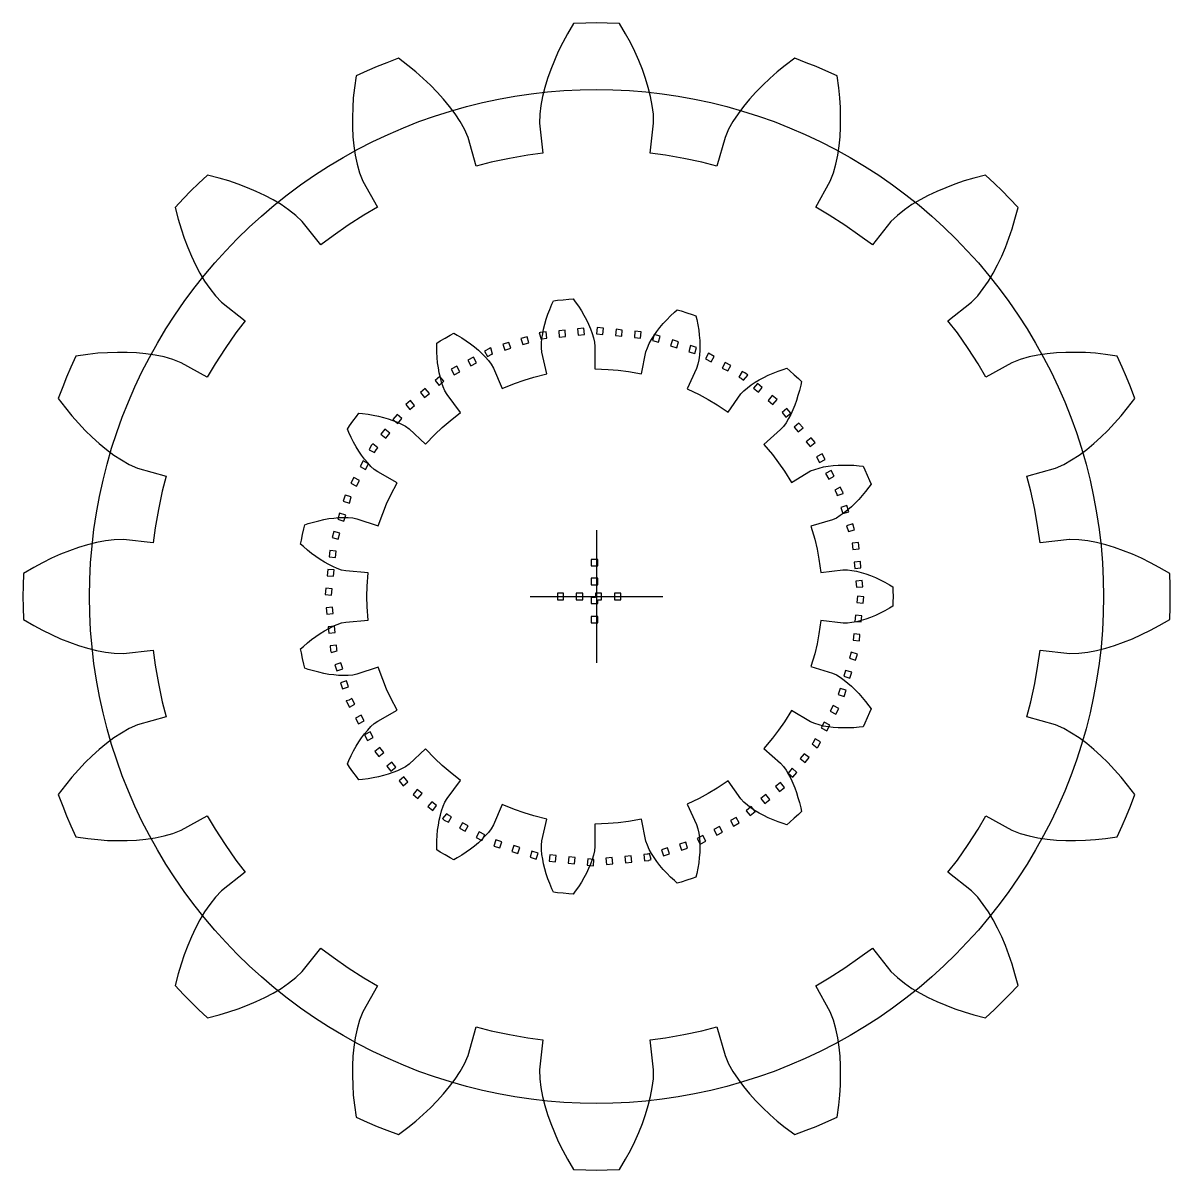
# Model space of a CAD drawing. Extents: x 98.2 to 135.3, y 223.4 to 269.1.
# Drawn here: x 98.26 to 116.36, y 223.44 to 241.54 of the extents above; entities that cross this region are included whole.
import ezdxf

# ---------------------------------------------------------------- set-up
doc = ezdxf.new("R2010")
doc.units = 0
doc.layers.add('Layer_1', color=7, linetype='CONTINUOUS')

msp = doc.modelspace()

# ---------------------------------------------------------------- linework, layer by layer
at = {"layer": 'Layer_1', "color": 1}
for points in [[(107.306334, 241.54465), (107.138365, 241.5427), (106.945006, 241.53684), (106.849303, 241.37473), (106.773131, 241.234105), (106.702819, 241.09348), (106.640319, 240.950902), (106.583678, 240.810277), (106.532897, 240.669652), (106.489928, 240.527074), (106.454772, 240.386449), (106.427428, 240.243871), (106.40985, 240.103246), (106.4079, 239.960668), (106.460634, 239.491918), (106.2204, 239.460668), (105.931337, 239.407934), (105.644228, 239.345434), (105.4079, 239.282934), (105.27899, 239.736056), (105.22235, 239.866915), (105.152037, 239.989962), (105.073912, 240.111056), (104.986022, 240.228243), (104.892272, 240.343478), (104.790709, 240.454806), (104.68524, 240.562228), (104.571959, 240.66965), (104.454772, 240.773165), (104.329772, 240.872775), (104.179381, 240.988009), (103.99774, 240.917697), (103.843444, 240.855197), (103.689147, 240.788791), (103.511412, 240.710666), (103.486021, 240.523166), (103.468443, 240.364963), (103.458673, 240.208713), (103.454763, 240.052463), (103.454763, 239.900119), (103.462573, 239.749729), (103.478198, 239.603244), (103.497729, 239.458713), (103.527026, 239.318088), (103.566089, 239.181369), (103.618823, 239.048557), (103.847339, 238.636447), (103.636401, 238.513401), (103.388355, 238.355197), (103.14812, 238.187229), (102.954761, 238.040744), (102.661792, 238.409885), (102.56023, 238.507545), (102.446948, 238.595435), (102.327808, 238.677465), (102.202808, 238.751685), (102.071959, 238.821993), (101.937194, 238.886447), (101.796569, 238.94504), (101.652037, 238.999728), (101.5036, 239.050509), (101.349303, 239.097384), (101.167662, 239.144259), (101.027037, 239.011447), (100.905944, 238.894259), (100.788756, 238.773165), (100.655944, 238.63254), (100.702819, 238.448946), (100.749694, 238.296603), (100.800475, 238.148165), (100.855162, 238.003634), (100.913756, 237.863009), (100.978209, 237.728243), (101.048521, 237.597384), (101.12274, 237.472384), (101.204771, 237.353243), (101.292662, 237.239962), (101.390318, 237.1384), (101.759458, 236.845431), (101.612974, 236.652072), (101.445005, 236.409884), (101.286802, 236.16379), (101.163755, 235.952853), (100.751646, 236.181368), (100.618833, 236.234108), (100.482115, 236.273168), (100.34149, 236.302468), (100.196958, 236.321998), (100.048521, 236.337628), (99.900083, 236.345428), (99.74774, 236.345428), (99.59149, 236.341528), (99.43524, 236.331728), (99.277036, 236.314148), (99.089536, 236.288758), (99.011411, 236.111024), (98.945005, 235.956727), (98.882505, 235.80243), (98.812193, 235.62079), (98.927428, 235.470399), (99.027037, 235.345399), (99.130553, 235.228211), (99.237974, 235.11493), (99.345396, 235.009461), (99.456724, 234.907899), (99.571959, 234.814149), (99.689146, 234.726259), (99.808287, 234.648129), (99.933287, 234.577819), (100.064146, 234.521179), (100.517271, 234.392273), (100.454771, 234.155945), (100.392271, 233.868835), (100.339537, 233.579773), (100.308287, 233.339539), (99.839537, 233.392269), (99.696959, 233.390269), (99.556334, 233.372689), (99.413756, 233.345349), (99.273131, 233.310189), (99.130552, 233.267219), (98.989927, 233.216439), (98.847349, 233.159799), (98.706724, 233.097299), (98.566099, 233.026989), (98.425474, 232.950819), (98.263365, 232.855119), (98.257505, 232.66176), (98.255555, 232.493791), (98.257505, 232.325823), (98.263365, 232.132463), (98.425474, 232.036763), (98.566099, 231.960593), (98.706724, 231.892233), (98.847349, 231.827783), (98.989927, 231.771143), (99.130552, 231.720363), (99.273131, 231.677393), (99.413756, 231.642233), (99.556334, 231.614893), (99.696959, 231.597313), (99.839537, 231.595313), (100.308287, 231.648043), (100.339537, 231.407809), (100.392271, 231.118746), (100.454771, 230.831637), (100.517271, 230.597262), (100.064146, 230.466403), (99.933287, 230.409763), (99.808287, 230.339453), (99.689146, 230.261323), (99.571959, 230.173433), (99.456724, 230.079683), (99.345396, 229.980073), (99.237974, 229.872652), (99.130553, 229.75937), (99.027037, 229.642183), (98.927428, 229.517183), (98.812193, 229.366792), (98.882505, 229.185152), (98.945005, 229.030855), (99.011411, 228.876558), (99.089536, 228.698823), (99.277036, 228.673433), (99.43524, 228.657803), (99.59149, 228.646083), (99.74774, 228.642183), (99.900083, 228.644183), (100.048521, 228.650083), (100.196958, 228.665713), (100.34149, 228.687193), (100.482115, 228.716493), (100.618833, 228.753633), (100.751646, 228.806363), (101.163755, 229.034879), (101.286802, 228.823941), (101.445005, 228.577848), (101.612974, 228.33566), (101.759458, 228.142301), (101.390318, 227.849332), (101.292662, 227.74777), (101.204771, 227.634488), (101.12274, 227.515348), (101.048521, 227.390348), (100.978209, 227.259488), (100.913756, 227.124723), (100.855162, 226.984098), (100.800475, 226.839567), (100.749693, 226.691129), (100.702818, 226.538785), (100.655943, 226.355191), (100.788756, 226.214567), (100.905943, 226.095426), (101.027037, 225.978238), (101.167662, 225.843473), (101.349303, 225.892303), (101.5036, 225.937223), (101.652037, 225.988003), (101.796568, 226.042693), (101.937193, 226.101283), (102.071959, 226.165733), (102.202818, 226.236043), (102.327818, 226.310263), (102.446959, 226.392293), (102.56024, 226.480183), (102.661803, 226.577843), (102.954772, 226.946983), (103.148131, 226.800499), (103.388365, 226.63253), (103.636412, 226.474327), (103.84735, 226.35128), (103.618834, 225.939171), (103.5661, 225.808312), (103.527037, 225.66964), (103.49774, 225.529015), (103.478209, 225.384483), (103.462584, 225.237999), (103.454774, 225.087608), (103.454774, 224.935265), (103.458684, 224.780968), (103.468454, 224.622765), (103.486032, 224.464562), (103.511423, 224.277062), (103.689157, 224.198932), (103.843454, 224.132522), (103.997751, 224.070022), (104.179392, 224.001662), (104.329782, 224.114943), (104.454782, 224.216506), (104.57197, 224.318068), (104.685251, 224.42549), (104.79072, 224.534865), (104.892282, 224.646193), (104.986032, 224.759474), (105.073923, 224.876662), (105.152048, 224.997756), (105.222361, 225.120803), (105.279002, 225.251662), (105.407909, 225.704787), (105.644237, 225.642287), (105.931346, 225.579787), (106.220409, 225.529007), (106.460643, 225.495807), (106.407909, 225.027057), (106.409859, 224.884478), (106.427437, 224.743853), (106.454781, 224.601275), (106.489937, 224.46065), (106.532906, 224.320025), (106.583687, 224.177447), (106.640328, 224.036822), (106.702828, 223.894244), (106.77314, 223.753619), (106.849312, 223.612994), (106.945015, 223.450885), (107.138374, 223.444985), (107.306343, 223.442985), (107.474312, 223.444985), (107.667671, 223.450885), (107.763374, 223.612994), (107.839546, 223.753619), (107.907905, 223.894244), (107.972358, 224.036822), (108.028999, 224.177447), (108.07978, 224.320025), (108.122749, 224.46065), (108.157905, 224.601275), (108.185249, 224.743853), (108.202827, 224.884478), (108.204777, 225.027057), (108.152043, 225.495807), (108.392278, 225.529007), (108.68134, 225.579787), (108.96845, 225.642287), (109.202825, 225.704787), (109.333684, 225.251662), (109.390325, 225.120803), (109.458684, 224.997756), (109.538762, 224.876662), (109.626653, 224.759474), (109.720403, 224.646193), (109.820006, 224.534879), (109.927428, 224.425504), (110.040709, 224.318082), (110.157896, 224.21652), (110.282896, 224.114957), (110.433287, 224.001676), (110.614928, 224.070036), (110.769225, 224.132536), (110.923522, 224.198946), (111.101256, 224.277076), (111.126646, 224.464576), (111.142276, 224.622779), (111.153996, 224.780982), (111.157896, 224.935279), (111.155896, 225.087622), (111.148096, 225.238013), (111.134426, 225.384497), (111.112946, 225.529029), (111.083646, 225.669654), (111.046536, 225.808326), (110.993806, 225.939185), (110.76529, 226.351294), (110.976228, 226.474341), (111.222322, 226.632544), (111.462556, 226.800513), (111.657869, 226.946997), (111.950837, 226.577857), (112.0524, 226.480197), (112.163728, 226.392307), (112.282869, 226.310277), (112.409822, 226.236057), (112.538728, 226.165747), (112.675447, 226.101297), (112.816072, 226.042707), (112.960603, 225.988017), (113.10904, 225.937237), (113.261384, 225.892317), (113.444978, 225.843487), (113.585603, 225.978252), (113.704744, 226.09544), (113.821931, 226.214581), (113.956697, 226.355205), (113.907867, 226.538799), (113.862947, 226.691143), (113.812167, 226.839581), (113.757477, 226.984112), (113.698887, 227.124737), (113.632477, 227.259502), (113.564117, 227.390362), (113.489897, 227.515362), (113.407867, 227.634502), (113.320007, 227.74777), (113.220397, 227.849332), (112.851256, 228.142301), (112.999694, 228.33566), (113.167662, 228.577848), (113.325865, 228.823941), (113.448912, 229.034879), (113.861022, 228.806363), (113.991881, 228.753633), (114.130553, 228.716523), (114.271178, 228.687223), (114.415709, 228.665743), (114.562194, 228.650113), (114.712584, 228.644213), (114.864928, 228.642213), (115.019225, 228.646113), (115.177428, 228.657833), (115.335631, 228.673463), (115.523131, 228.698853), (115.601261, 228.876588), (115.667671, 229.030885), (115.730171, 229.185182), (115.798531, 229.366822), (115.685249, 229.517213), (115.583687, 229.642213), (115.480171, 229.7594), (115.374703, 229.872682), (115.265327, 229.980103), (115.153999, 230.079713), (115.040718, 230.173463), (114.923531, 230.261353), (114.802437, 230.339483), (114.67939, 230.409793), (114.548531, 230.466433), (114.095406, 230.597292), (114.157906, 230.831667), (114.220406, 231.118776), (114.271186, 231.407839), (114.304386, 231.648073), (114.773136, 231.595343), (114.915714, 231.597343), (115.056339, 231.614923), (115.196964, 231.642263), (115.339542, 231.677423), (115.480167, 231.720393), (115.622745, 231.771173), (115.76337, 231.827813), (115.905949, 231.892263), (116.046573, 231.960623), (116.185245, 232.036793), (116.349308, 232.132493), (116.355208, 232.325853), (116.355208, 232.493821), (116.355208, 232.66179), (116.349308, 232.855149), (116.185245, 232.950849), (116.046573, 233.027019), (115.905949, 233.097329), (115.76337, 233.159829), (115.622745, 233.216469), (115.480167, 233.267249), (115.339542, 233.310219), (115.196964, 233.345379), (115.056339, 233.372719), (114.915714, 233.390299), (114.773136, 233.392299), (114.769236, 233.392299), (114.304392, 233.339569), (114.271192, 233.579803), (114.220412, 233.868865), (114.157912, 234.155975), (114.095412, 234.392303), (114.548537, 234.521209), (114.679396, 234.577849), (114.802443, 234.648159), (114.923537, 234.726289), (115.040724, 234.814179), (115.154005, 234.907929), (115.265333, 235.009491), (115.374709, 235.11496), (115.480177, 235.228241), (115.583693, 235.345429), (115.685255, 235.470429), (115.798537, 235.62082), (115.730177, 235.80246), (115.667677, 235.956757), (115.601267, 236.111054), (115.523137, 236.288788), (115.335637, 236.314178), (115.177434, 236.331758), (115.019231, 236.341558), (114.864934, 236.345458), (114.712589, 236.345458), (114.562199, 236.337658), (114.415714, 236.322028), (114.271183, 236.302498), (114.130558, 236.273198), (113.991886, 236.234138), (113.861027, 236.181398), (113.448917, 235.952883), (113.325865, 236.163785), (113.167662, 236.409879), (112.999694, 236.652067), (112.851256, 236.845426), (113.220397, 237.138395), (113.320007, 237.239957), (113.407897, 237.353238), (113.489927, 237.472379), (113.564147, 237.597379), (113.632507, 237.728238), (113.698917, 237.863004), (113.757507, 238.003629), (113.812197, 238.14816), (113.862977, 238.296598), (113.907897, 238.448941), (113.956727, 238.632535), (113.821959, 238.773165), (113.704772, 238.894259), (113.585631, 239.011447), (113.445006, 239.144259), (113.261412, 239.097384), (113.109068, 239.050509), (112.960631, 238.999728), (112.8161, 238.94504), (112.675475, 238.886446), (112.538756, 238.821992), (112.40985, 238.751682), (112.282897, 238.677462), (112.163756, 238.595432), (112.052428, 238.507542), (111.950865, 238.409882), (111.657897, 238.040741), (111.462584, 238.187226), (111.22235, 238.355194), (110.976256, 238.513398), (110.765318, 238.636444), (110.993834, 239.048554), (111.046564, 239.181366), (111.083674, 239.318085), (111.112974, 239.45871), (111.134454, 239.603241), (111.148124, 239.749726), (111.155924, 239.900116), (111.157924, 240.05246), (111.154024, 240.20871), (111.142304, 240.36496), (111.126674, 240.523163), (111.101284, 240.710663), (110.92355, 240.788788), (110.769253, 240.855194), (110.614956, 240.917694), (110.433315, 240.988006), (110.282924, 240.872772), (110.157924, 240.773163), (110.040709, 240.66965), (109.927428, 240.562228), (109.820006, 240.454806), (109.720396, 240.343478), (109.626646, 240.228243), (109.538755, 240.111056), (109.458677, 239.989962), (109.390318, 239.866915), (109.333677, 239.736056), (109.202818, 239.282931), (108.968443, 239.345431), (108.681334, 239.407931), (108.392271, 239.460665), (108.152037, 239.491915), (108.204771, 239.960665), (108.202819, 240.103243), (108.18524, 240.243868), (108.157897, 240.386447), (108.12274, 240.527072), (108.079772, 240.66965), (108.02899, 240.810275), (107.97235, 240.9509), (107.907897, 241.093478), (107.839537, 241.234103), (107.763365, 241.374728), (107.667662, 241.536837), (107.474303, 241.542697)], [(106.935596, 237.191288), (106.970752, 237.144413), (107.01958, 237.074101), (107.066455, 237.003789), (107.107471, 236.931523), (107.146533, 236.861211), (107.179736, 236.788945), (107.210986, 236.718633), (107.236377, 236.646367), (107.257861, 236.576054), (107.273486, 236.505741), (107.281299, 236.437382), (107.277393, 236.085819), (107.48833, 236.078009), (107.648486, 236.064337), (107.808643, 236.044806), (108.017627, 236.007697), (108.084033, 236.3534), (108.107471, 236.417853), (108.136768, 236.484259), (108.171924, 236.548712), (108.21294, 236.613165), (108.257861, 236.675665), (108.30669, 236.738165), (108.359424, 236.800665), (108.414111, 236.861212), (108.472705, 236.921759), (108.535205, 236.9784), (108.580127, 237.019416), (108.642627, 236.999885), (108.728564, 236.972541), (108.814501, 236.945197), (108.875048, 236.923713), (108.88872, 236.865119), (108.904345, 236.781135), (108.918017, 236.697151), (108.927787, 236.61512), (108.933647, 236.535042), (108.935597, 236.456917), (108.933647, 236.378792), (108.929737, 236.30262), (108.919967, 236.228401), (108.906295, 236.158089), (108.884811, 236.093636), (108.738326, 235.773324), (108.927779, 235.679574), (109.068404, 235.603402), (109.207076, 235.519418), (109.380904, 235.40223), (109.584029, 235.68934), (109.630904, 235.740121), (109.685591, 235.786996), (109.744185, 235.831918), (109.806685, 235.874887), (109.873091, 235.91395), (109.943403, 235.951059), (110.015669, 235.986215), (110.091841, 236.019418), (110.169966, 236.050668), (110.250044, 236.078012), (110.308638, 236.09559), (110.357466, 236.054574), (110.425825, 235.994027), (110.492231, 235.93348), (110.539106, 235.888558), (110.527387, 235.829964), (110.507856, 235.74598), (110.484419, 235.665902), (110.460982, 235.587777), (110.433638, 235.511605), (110.402388, 235.437386), (110.371138, 235.367074), (110.335982, 235.300668), (110.296919, 235.236215), (110.255903, 235.177621), (110.210981, 235.12684), (109.945356, 234.894418), (110.080122, 234.732309), (110.177778, 234.603402), (110.269575, 234.472543), (110.382856, 234.292855), (110.683637, 234.474496), (110.74809, 234.499887), (110.816449, 234.521371), (110.888715, 234.538949), (110.962934, 234.552621), (111.039106, 234.560431), (111.119184, 234.566291), (111.199262, 234.568241), (111.283246, 234.568241), (111.365277, 234.564331), (111.451214, 234.556521), (111.511761, 234.550661), (111.539105, 234.492067), (111.576214, 234.410036), (111.613323, 234.326052), (111.63676, 234.267458), (111.601604, 234.21863), (111.550823, 234.150271), (111.498089, 234.085818), (111.443402, 234.023318), (111.386761, 233.964724), (111.33012, 233.910037), (111.271526, 233.859256), (111.210979, 233.812381), (111.150432, 233.769412), (111.089885, 233.732303), (111.027385, 233.704959), (110.689495, 233.601444), (110.748089, 233.396365), (110.785198, 233.240115), (110.814495, 233.081912), (110.845745, 232.872928), (111.191448, 232.915897), (111.197308, 232.915897), (111.263714, 232.913944), (111.334027, 232.906131), (111.406293, 232.892459), (111.480512, 232.872927), (111.554731, 232.84949), (111.62895, 232.824099), (111.705122, 232.792849), (111.779341, 232.757693), (111.85356, 232.720584), (111.929732, 232.679568), (111.980513, 232.648318), (111.982463, 232.585818), (111.984424, 232.494022), (111.982474, 232.402225), (111.980524, 232.339725), (111.929743, 232.308475), (111.853571, 232.26746), (111.779352, 232.23035), (111.705133, 232.195194), (111.628961, 232.163944), (111.554742, 232.138553), (111.480523, 232.115116), (111.406304, 232.095585), (111.334038, 232.081913), (111.263725, 232.0741), (111.195366, 232.072147), (110.845756, 232.115115), (110.814506, 231.906131), (110.785209, 231.747928), (110.7481, 231.591678), (110.689506, 231.3866), (111.027397, 231.283084), (111.089897, 231.25574), (111.150444, 231.218631), (111.210991, 231.175662), (111.271538, 231.128787), (111.330132, 231.078006), (111.386773, 231.023319), (111.443414, 230.964725), (111.498101, 230.902225), (111.550835, 230.837772), (111.601616, 230.769413), (111.636772, 230.720585), (111.613335, 230.661991), (111.576226, 230.578007), (111.539117, 230.495976), (111.511773, 230.437382), (111.451226, 230.431522), (111.365289, 230.423712), (111.283258, 230.419802), (111.199268, 230.419802), (111.119189, 230.421756), (111.039111, 230.427616), (110.962939, 230.435428), (110.888721, 230.4491), (110.816455, 230.466678), (110.748096, 230.488163), (110.683643, 230.513553), (110.382861, 230.695194), (110.26958, 230.515506), (110.177783, 230.384647), (110.080127, 230.255741), (109.945361, 230.093631), (110.210986, 229.86121), (110.255908, 229.810429), (110.296924, 229.751835), (110.335987, 229.687382), (110.371143, 229.620976), (110.402393, 229.550664), (110.433643, 229.476445), (110.460987, 229.400273), (110.484424, 229.322148), (110.507861, 229.24207), (110.527392, 229.158086), (110.539111, 229.099492), (110.492236, 229.054569), (110.42583, 228.994022), (110.357471, 228.933475), (110.308643, 228.892459), (110.250049, 228.910037), (110.169971, 228.937381), (110.091846, 228.968631), (110.015674, 229.001834), (109.943408, 229.03699), (109.873096, 229.074099), (109.80669, 229.113162), (109.74419, 229.156131), (109.685596, 229.201053), (109.630909, 229.247928), (109.584034, 229.298709), (109.380909, 229.585818), (109.207081, 229.468631), (109.068409, 229.384647), (108.927784, 229.308475), (108.738331, 229.214725), (108.884815, 228.894412), (108.906299, 228.829959), (108.919971, 228.759647), (108.929741, 228.685428), (108.933651, 228.609256), (108.935601, 228.531131), (108.933651, 228.453006), (108.927791, 228.372928), (108.918021, 228.290897), (108.904349, 228.206913), (108.888724, 228.122929), (108.875052, 228.064335), (108.814505, 228.042851), (108.728568, 228.015507), (108.642631, 227.988163), (108.580131, 227.968632), (108.535209, 228.009648), (108.472709, 228.066289), (108.414115, 228.126836), (108.359428, 228.187383), (108.306694, 228.249883), (108.257866, 228.312383), (108.212944, 228.374883), (108.171924, 228.439335), (108.136768, 228.503788), (108.107471, 228.570194), (108.084033, 228.634647), (108.017627, 228.98035), (107.808643, 228.943241), (107.648486, 228.92371), (107.48833, 228.910038), (107.277393, 228.902225), (107.281299, 228.550663), (107.273486, 228.482303), (107.257861, 228.411991), (107.236377, 228.341678), (107.210986, 228.269413), (107.179736, 228.199101), (107.146533, 228.126835), (107.107471, 228.056523), (107.066455, 227.984257), (107.01958, 227.913945), (106.970752, 227.843633), (106.935596, 227.796758), (106.871143, 227.800668), (106.781299, 227.810438), (106.691455, 227.820208), (106.627002, 227.828018), (106.601611, 227.882694), (106.568408, 227.962772), (106.539111, 228.040897), (106.513721, 228.119022), (106.490283, 228.195194), (106.470752, 228.273319), (106.45708, 228.349491), (106.445361, 228.42371), (106.439502, 228.497929), (106.437549, 228.570195), (106.445362, 228.638554), (106.523487, 228.982304), (106.318409, 229.033085), (106.164112, 229.07996), (106.011768, 229.132694), (105.816456, 229.210819), (105.677784, 228.888553), (105.642628, 228.828006), (105.599659, 228.771365), (105.550831, 228.714724), (105.498097, 228.660037), (105.441456, 228.607303), (105.380909, 228.556522), (105.316456, 228.507694), (105.25005, 228.458866), (105.179738, 228.413944), (105.105519, 228.369022), (105.054738, 228.339725), (104.998097, 228.370975), (104.918019, 228.415897), (104.839894, 228.460819), (104.785205, 228.494022), (104.785205, 228.554569), (104.787155, 228.640506), (104.791065, 228.72449), (104.798875, 228.806521), (104.810594, 228.886599), (104.824266, 228.964724), (104.841844, 229.040896), (104.861375, 229.113162), (104.886766, 229.183474), (104.91411, 229.247927), (104.949266, 229.308474), (105.160204, 229.589724), (104.994189, 229.720585), (104.871143, 229.826053), (104.753955, 229.937381), (104.607471, 230.087772), (104.347705, 229.849491), (104.293017, 229.808475), (104.230517, 229.773319), (104.164111, 229.742069), (104.091845, 229.714725), (104.019579, 229.689334), (103.943407, 229.66785), (103.863329, 229.648319), (103.783251, 229.630741), (103.70122, 229.617069), (103.615283, 229.607299), (103.556689, 229.601439), (103.517626, 229.65222), (103.462939, 229.726439), (103.410205, 229.798705), (103.375049, 229.853392), (103.398486, 229.908079), (103.433642, 229.984251), (103.472705, 230.060423), (103.513721, 230.130736), (103.554737, 230.199095), (103.599659, 230.265501), (103.646534, 230.328001), (103.695362, 230.386595), (103.746143, 230.441282), (103.798877, 230.488157), (103.853564, 230.529173), (104.162158, 230.701048), (104.062549, 230.888548), (103.99419, 231.033079), (103.93169, 231.18347), (103.859424, 231.380735), (103.52544, 231.267454), (103.459034, 231.253782), (103.386768, 231.245972), (103.312549, 231.245972), (103.236377, 231.247922), (103.160205, 231.255732), (103.080127, 231.265502), (103.002002, 231.281127), (102.921924, 231.298705), (102.839893, 231.320189), (102.757862, 231.343626), (102.701221, 231.363157), (102.685596, 231.425657), (102.666065, 231.515501), (102.648486, 231.603397), (102.636767, 231.665897), (102.681689, 231.706913), (102.746142, 231.763553), (102.810595, 231.816288), (102.877001, 231.865116), (102.943407, 231.910038), (103.011766, 231.953006), (103.080125, 231.990116), (103.146531, 232.023319), (103.21489, 232.052616), (103.283249, 232.076053), (103.349655, 232.089725), (103.701218, 232.122928), (103.687549, 232.331913), (103.683643, 232.494022), (103.687553, 232.656131), (103.701225, 232.865116), (103.349662, 232.898319), (103.283256, 232.911991), (103.214897, 232.935428), (103.146538, 232.964725), (103.080132, 232.997928), (103.011773, 233.035038), (102.943414, 233.078006), (102.877008, 233.122928), (102.810602, 233.171756), (102.746149, 233.224491), (102.681696, 233.281131), (102.636774, 233.322147), (102.648493, 233.384647), (102.666071, 233.472538), (102.685602, 233.562381), (102.701227, 233.624881), (102.757868, 233.644412), (102.839899, 233.667849), (102.92193, 233.689333), (103.002008, 233.706911), (103.080133, 233.722536), (103.160211, 233.732306), (103.236383, 233.740116), (103.312555, 233.742066), (103.386774, 233.742066), (103.45904, 233.734256), (103.525446, 233.720584), (103.85943, 233.607303), (103.931696, 233.804569), (103.994196, 233.954959), (104.062555, 234.099491), (104.162164, 234.286991), (103.853571, 234.458866), (103.798884, 234.499882), (103.74615, 234.546757), (103.695369, 234.601444), (103.646541, 234.660038), (103.599666, 234.722538), (103.554744, 234.788944), (103.513728, 234.857303), (103.472712, 234.927616), (103.433649, 235.003788), (103.398493, 235.07996), (103.375056, 235.134647), (103.410212, 235.189334), (103.462946, 235.2616), (103.517633, 235.335819), (103.556696, 235.3866), (103.61529, 235.38074), (103.701227, 235.37097), (103.783258, 235.357298), (103.863336, 235.33972), (103.943414, 235.320189), (104.019586, 235.298705), (104.091852, 235.273314), (104.164118, 235.24597), (104.230524, 235.21472), (104.293024, 235.179564), (104.347712, 235.138548), (104.607477, 234.900267), (104.753962, 235.050657), (104.871149, 235.161985), (104.994196, 235.267454), (105.160212, 235.398313), (104.949274, 235.679563), (104.914118, 235.74011), (104.886774, 235.804563), (104.861383, 235.874875), (104.841852, 235.947141), (104.824274, 236.023313), (104.810602, 236.101438), (104.798883, 236.181516), (104.791073, 236.263547), (104.787163, 236.347531), (104.785213, 236.433468), (104.785213, 236.494022), (104.8399, 236.527225), (104.918025, 236.572147), (104.998103, 236.617069), (105.054744, 236.648319), (105.105525, 236.619022), (105.179744, 236.5741), (105.250056, 236.529178), (105.316462, 236.48035), (105.380915, 236.431522), (105.441462, 236.380741), (105.498103, 236.328007), (105.550837, 236.27332), (105.599665, 236.216679), (105.642634, 236.160038), (105.67779, 236.099491), (105.816462, 235.777225), (106.011774, 235.85535), (106.164118, 235.908084), (106.318415, 235.954959), (106.523493, 236.00574), (106.445368, 236.34949), (106.437555, 236.417849), (106.439508, 236.490115), (106.445367, 236.564334), (106.457086, 236.638553), (106.470758, 236.714725), (106.490289, 236.79285), (106.513727, 236.869022), (106.539117, 236.947147), (106.568414, 237.025272), (106.601617, 237.10535), (106.627008, 237.160037), (106.691461, 237.167847), (106.781305, 237.177617), (106.871149, 237.187387)], [(106.11333, 236.564335), (106.14458, 236.468632), (106.23833, 236.497929), (106.209033, 236.593632)], [(106.421924, 236.658085), (106.416065, 236.658085), (106.412159, 236.656135), (106.40044, 236.652225), (106.429737, 236.556522), (106.43169, 236.558472), (106.437549, 236.558472), (106.441455, 236.560422), (106.51958, 236.568232), (106.509814, 236.667841)], [(106.709033, 236.687382), (106.718799, 236.587773), (106.818409, 236.597543), (106.808643, 236.697152)], [(107.005908, 236.716678), (107.017627, 236.617069), (107.117236, 236.628788), (107.105517, 236.728397)], [(107.304736, 236.640506), (107.404346, 236.630736), (107.414112, 236.730345), (107.314502, 236.740115)], [(107.603564, 236.61121), (107.703174, 236.599491), (107.71294, 236.6991), (107.61333, 236.710819)], [(107.902393, 236.57996), (108.002002, 236.57019), (108.011772, 236.669799), (107.912163, 236.679569)], [(108.187549, 236.535038), (108.283252, 236.505741), (108.312549, 236.601444), (108.216846, 236.630741)], [(105.623096, 236.411992), (105.619186, 236.410042), (105.615276, 236.408092), (105.539104, 236.367076), (105.585979, 236.279185), (105.654338, 236.316294), (105.656288, 236.316294), (105.662148, 236.320204), (105.666058, 236.320204), (105.636761, 236.415907)], [(105.828174, 236.474491), (105.857471, 236.378788), (105.953174, 236.410038), (105.923877, 236.503788)], [(108.474658, 236.447147), (108.570361, 236.415897), (108.599658, 236.5116), (108.503955, 236.54285)], [(108.759814, 236.357304), (108.855517, 236.328007), (108.884814, 236.42371), (108.791064, 236.453007)], [(105.275439, 236.222538), (105.322314, 236.134647), (105.410205, 236.183475), (105.36333, 236.271366)], [(109.025439, 236.244022), (109.11333, 236.195194), (109.162158, 236.283085), (109.074267, 236.331913)], [(105.011768, 236.07996), (105.058643, 235.992069), (105.146534, 236.040897), (105.099659, 236.128788)], [(109.289111, 236.099491), (109.377002, 236.052616), (109.42583, 236.140507), (109.337939, 236.187382)], [(104.757861, 235.904179), (104.822314, 235.826054), (104.898486, 235.890507), (104.835986, 235.966679)], [(109.552783, 235.956913), (109.589892, 235.937382), (109.627001, 235.906132), (109.691454, 235.984257), (109.654345, 236.015507), (109.650435, 236.017457), (109.646525, 236.021367), (109.601603, 236.044804)], [(104.527393, 235.712773), (104.589893, 235.636601), (104.668018, 235.699101), (104.603565, 235.777226)], [(109.781299, 235.779179), (109.859424, 235.716679), (109.921924, 235.792851), (109.845752, 235.857304)], [(104.294971, 235.521367), (104.359424, 235.445195), (104.435596, 235.507695), (104.373096, 235.58582)], [(110.013721, 235.587773), (110.089893, 235.525273), (110.154346, 235.601445), (110.076221, 235.665898)], [(104.093799, 235.288945), (104.169971, 235.224492), (104.234424, 235.300664), (104.158252, 235.365117)], [(110.232471, 235.39832), (110.294971, 235.322148), (110.373096, 235.384648), (110.308643, 235.462773)], [(110.423877, 235.167852), (110.486377, 235.089727), (110.564502, 235.15418), (110.500049, 235.230352)], [(103.902393, 235.056524), (103.980518, 234.992071), (104.043018, 235.070196), (103.966846, 235.134649)], [(110.61333, 234.93543), (110.677783, 234.859258), (110.753955, 234.921758), (110.691455, 234.999883)], [(103.752002, 234.874883), (103.750052, 234.870973), (103.746142, 234.867063), (103.716845, 234.810422), (103.804736, 234.763547), (103.830127, 234.810422), (103.853564, 234.839719), (103.775439, 234.902219)], [(103.574268, 234.546758), (103.662159, 234.499883), (103.709034, 234.587774), (103.621143, 234.634649)], [(110.777393, 234.697148), (110.826221, 234.609257), (110.914112, 234.658085), (110.865284, 234.745976)], [(110.919971, 234.433476), (110.968799, 234.345585), (111.05669, 234.394413), (111.007862, 234.482304)], [(103.429736, 234.283086), (103.517627, 234.236211), (103.566455, 234.324102), (103.478564, 234.370977)], [(103.310596, 233.999883), (103.406299, 233.968633), (103.435596, 234.064336), (103.339893, 234.093633)], [(111.064502, 234.169805), (111.095752, 234.113164), (111.095752, 234.111214), (111.099662, 234.105354), (111.103572, 234.089729), (111.199275, 234.119026), (111.191465, 234.144417), (111.189515, 234.148327), (111.187565, 234.152237), (111.152409, 234.218643)], [(111.162158, 233.89832), (111.191455, 233.802617), (111.287158, 233.831914), (111.257861, 233.927617)], [(103.222705, 233.712773), (103.316455, 233.683476), (103.347705, 233.779179), (103.252002, 233.808476)], [(103.132861, 233.425664), (103.228564, 233.396367), (103.257861, 233.49207), (103.162158, 233.521367)], [(111.252002, 233.611211), (111.281299, 233.517461), (111.377002, 233.546758), (111.347705, 233.642461)], [(111.337939, 233.33582), (111.347709, 233.236211), (111.447318, 233.245977), (111.437548, 233.345586)], [(103.085986, 233.120976), (103.185595, 233.11121), (103.195365, 233.21082), (103.095756, 233.220586)], [(107.222705, 232.98035), (107.324268, 232.98035), (107.324268, 233.07996), (107.222705, 233.07996)], [(111.369189, 233.036992), (111.378959, 232.937383), (111.478568, 232.947149), (111.468798, 233.046758)], [(103.056689, 232.822148), (103.156298, 232.812382), (103.166068, 232.911992), (103.066459, 232.921758)], [(103.025439, 232.52332), (103.125048, 232.513555), (103.134818, 232.613164), (103.037162, 232.62293)], [(107.222705, 232.679569), (107.324268, 232.679569), (107.324268, 232.781131), (107.222705, 232.781131)], [(111.398486, 232.738164), (111.408256, 232.638555), (111.507865, 232.648321), (111.498095, 232.74793)], [(106.687549, 232.443241), (106.787158, 232.443241), (106.787158, 232.544803), (106.687549, 232.544803)], [(106.986377, 232.443241), (107.087939, 232.443241), (107.087939, 232.544803), (106.986377, 232.544803)], [(107.287158, 232.48035), (107.222705, 232.48035), (107.222705, 232.380741), (107.324268, 232.380741), (107.324268, 232.443241), (107.386768, 232.443241), (107.386768, 232.544803), (107.287158, 232.544803)], [(107.587939, 232.443241), (107.687549, 232.443241), (107.687549, 232.544803), (107.587939, 232.544803)], [(111.414111, 232.400272), (111.51372, 232.388553), (111.52349, 232.488163), (111.423881, 232.499881)], [(103.041064, 232.314335), (103.050834, 232.214725), (103.150443, 232.224491), (103.140673, 232.324101)], [(107.222705, 232.07996), (107.324268, 232.07996), (107.324268, 232.179569), (107.222705, 232.179569)], [(111.382861, 232.101444), (111.48247, 232.091678), (111.49224, 232.191287), (111.394584, 232.201053)], [(103.072314, 232.015506), (103.082084, 231.915897), (103.181693, 231.925663), (103.169974, 232.025272)], [(111.353564, 231.802616), (111.453173, 231.79285), (111.462943, 231.892459), (111.363334, 231.902225)], [(103.101611, 231.716678), (103.109421, 231.642459), (103.109421, 231.6366), (103.111371, 231.632694), (103.119181, 231.609257), (103.212931, 231.638554), (103.209021, 231.652226), (103.209021, 231.656132), (103.207071, 231.661991), (103.201211, 231.728397)], [(111.296924, 231.519413), (111.392627, 231.490116), (111.421924, 231.585819), (111.326221, 231.615116)], [(103.177783, 231.41785), (103.20708, 231.322147), (103.302783, 231.351444), (103.273486, 231.447147)], [(103.265674, 231.132694), (103.296924, 231.036991), (103.392627, 231.066288), (103.361377, 231.161991)], [(111.20708, 231.234256), (111.302783, 231.203006), (111.33208, 231.298709), (111.236377, 231.328006)], [(111.119189, 230.947147), (111.212939, 230.91785), (111.244189, 231.013553), (111.148486, 231.04285)], [(103.410205, 230.86121), (103.404345, 230.85926), (103.355517, 230.845588), (103.355517, 230.843638), (103.357467, 230.839728), (103.359417, 230.835818), (103.406292, 230.747927), (103.494183, 230.796755), (103.451214, 230.87488), (103.447304, 230.88269)], [(103.502002, 230.572148), (103.55083, 230.484257), (103.638721, 230.533085), (103.589893, 230.620976)], [(110.992236, 230.685429), (111.080127, 230.638554), (111.128955, 230.726445), (111.041064, 230.77332)], [(110.849658, 230.421757), (110.937549, 230.374882), (110.984424, 230.462773), (110.896533, 230.509648)], [(103.64458, 230.308476), (103.693408, 230.220585), (103.781299, 230.269413), (103.732471, 230.357304)], [(103.808643, 230.046757), (103.871143, 229.968632), (103.949268, 230.033085), (103.884815, 230.109257)], [(110.716846, 230.177616), (110.709036, 230.167846), (110.787161, 230.105346), (110.794971, 230.113156), (110.796921, 230.117066), (110.800831, 230.120976), (110.841847, 230.199101), (110.753956, 230.245976)], [(110.51958, 229.937382), (110.595752, 229.872929), (110.660205, 229.951054), (110.58208, 230.013554)], [(103.998096, 229.814335), (104.062549, 229.738163), (104.138721, 229.802616), (104.076221, 229.878788)], [(110.328174, 229.70496), (110.404346, 229.64246), (110.468799, 229.718632), (110.392627, 229.783085)], [(104.189502, 229.583866), (104.253955, 229.505741), (104.330127, 229.570194), (104.267627, 229.648319)], [(110.128955, 229.495975), (110.193408, 229.41785), (110.26958, 229.482303), (110.20708, 229.558475)], [(104.412158, 229.370975), (104.48833, 229.306522), (104.552783, 229.382694), (104.474658, 229.447147)], [(109.898486, 229.304569), (109.960986, 229.226444), (110.039111, 229.290897), (109.974658, 229.367069)], [(104.642627, 229.179569), (104.720752, 229.115116), (104.783252, 229.193241), (104.70708, 229.255741)], [(109.666064, 229.113163), (109.730517, 229.036991), (109.806689, 229.099491), (109.744189, 229.177616)], [(104.875049, 228.988163), (104.892627, 228.972538), (104.896537, 228.970588), (104.900447, 228.966678), (104.968806, 228.931522), (105.015681, 229.019413), (104.957087, 229.050663), (104.937556, 229.066288)], [(109.421924, 228.958866), (109.468799, 228.870975), (109.55669, 228.919803), (109.509815, 229.007694)], [(105.14458, 228.835819), (105.232471, 228.788944), (105.279346, 228.876835), (105.191455, 228.92371)], [(109.158252, 228.816288), (109.205127, 228.728397), (109.293018, 228.777225), (109.246143, 228.865116)], [(105.408252, 228.693242), (105.496143, 228.644414), (105.543018, 228.732305), (105.455127, 228.781133)], [(105.685596, 228.556522), (105.781299, 228.527225), (105.810596, 228.622928), (105.714893, 228.652225)], [(108.89458, 228.673711), (108.941455, 228.58582), (109.029346, 228.632695), (108.982471, 228.720586)], [(105.970752, 228.468632), (106.066455, 228.439335), (106.095752, 228.535038), (106.000049, 228.564335)], [(106.257861, 228.378788), (106.353564, 228.349491), (106.382861, 228.445194), (106.287158, 228.474491)], [(108.33208, 228.497929), (108.361377, 228.402226), (108.45708, 228.431523), (108.427783, 228.527226)], [(108.617236, 228.585819), (108.648486, 228.490116), (108.742236, 228.521366), (108.712939, 228.615116)], [(106.560596, 228.316288), (106.658252, 228.306518), (106.669971, 228.406127), (106.570361, 228.415897)], [(106.857471, 228.285038), (106.95708, 228.275268), (106.966846, 228.374877), (106.86919, 228.384647)], [(107.156299, 228.255741), (107.255908, 228.245971), (107.265674, 228.34558), (107.166065, 228.35535)], [(107.455127, 228.363163), (107.464893, 228.263554), (107.564502, 228.273324), (107.554736, 228.372933)], [(107.753955, 228.39246), (107.763725, 228.292851), (107.863334, 228.302621), (107.853564, 228.40223)], [(108.115283, 228.429569), (108.111373, 228.429569), (108.105513, 228.427619), (108.052779, 228.423709), (108.062549, 228.3241), (108.125049, 228.32996), (108.130909, 228.32996), (108.134819, 228.33191), (108.169975, 228.34168), (108.140678, 228.437383)]]:
    msp.add_lwpolyline(points, close=True, dxfattribs=at)
at = {"layer": 'Layer_1', "color": 7}
for points in [[(107.306075, 233.541228), (107.306075, 231.446832)], [(106.258877, 232.49403), (108.353272, 232.49403)]]:
    msp.add_lwpolyline(points, dxfattribs=at)
msp.add_lwpolyline([(115.306082, 232.49403)], close=True, dxfattribs=at)
for points in [[(103.306082, 239.422233), (105.781291, 240.851296), (108.830874, 240.851296), (111.306082, 239.422233)], [(99.306082, 232.49403), (99.306082, 235.352155), (100.830874, 237.993171), (103.306082, 239.422233)], [(111.306082, 239.422233), (113.781291, 237.993171), (115.306082, 235.352155), (115.306082, 232.49403)], [(103.306082, 225.565827), (100.830874, 226.994889), (99.306082, 229.635905), (99.306082, 232.49403)], [(115.306082, 232.49403), (115.306082, 229.635905), (113.781291, 226.994889), (111.306082, 225.565827)], [(111.306082, 225.565827), (108.830874, 224.136764), (105.781291, 224.136764), (103.306082, 225.565827)]]:
    msp.add_open_spline(points, degree=3, dxfattribs=at)

doc.saveas('drawing.dxf')
